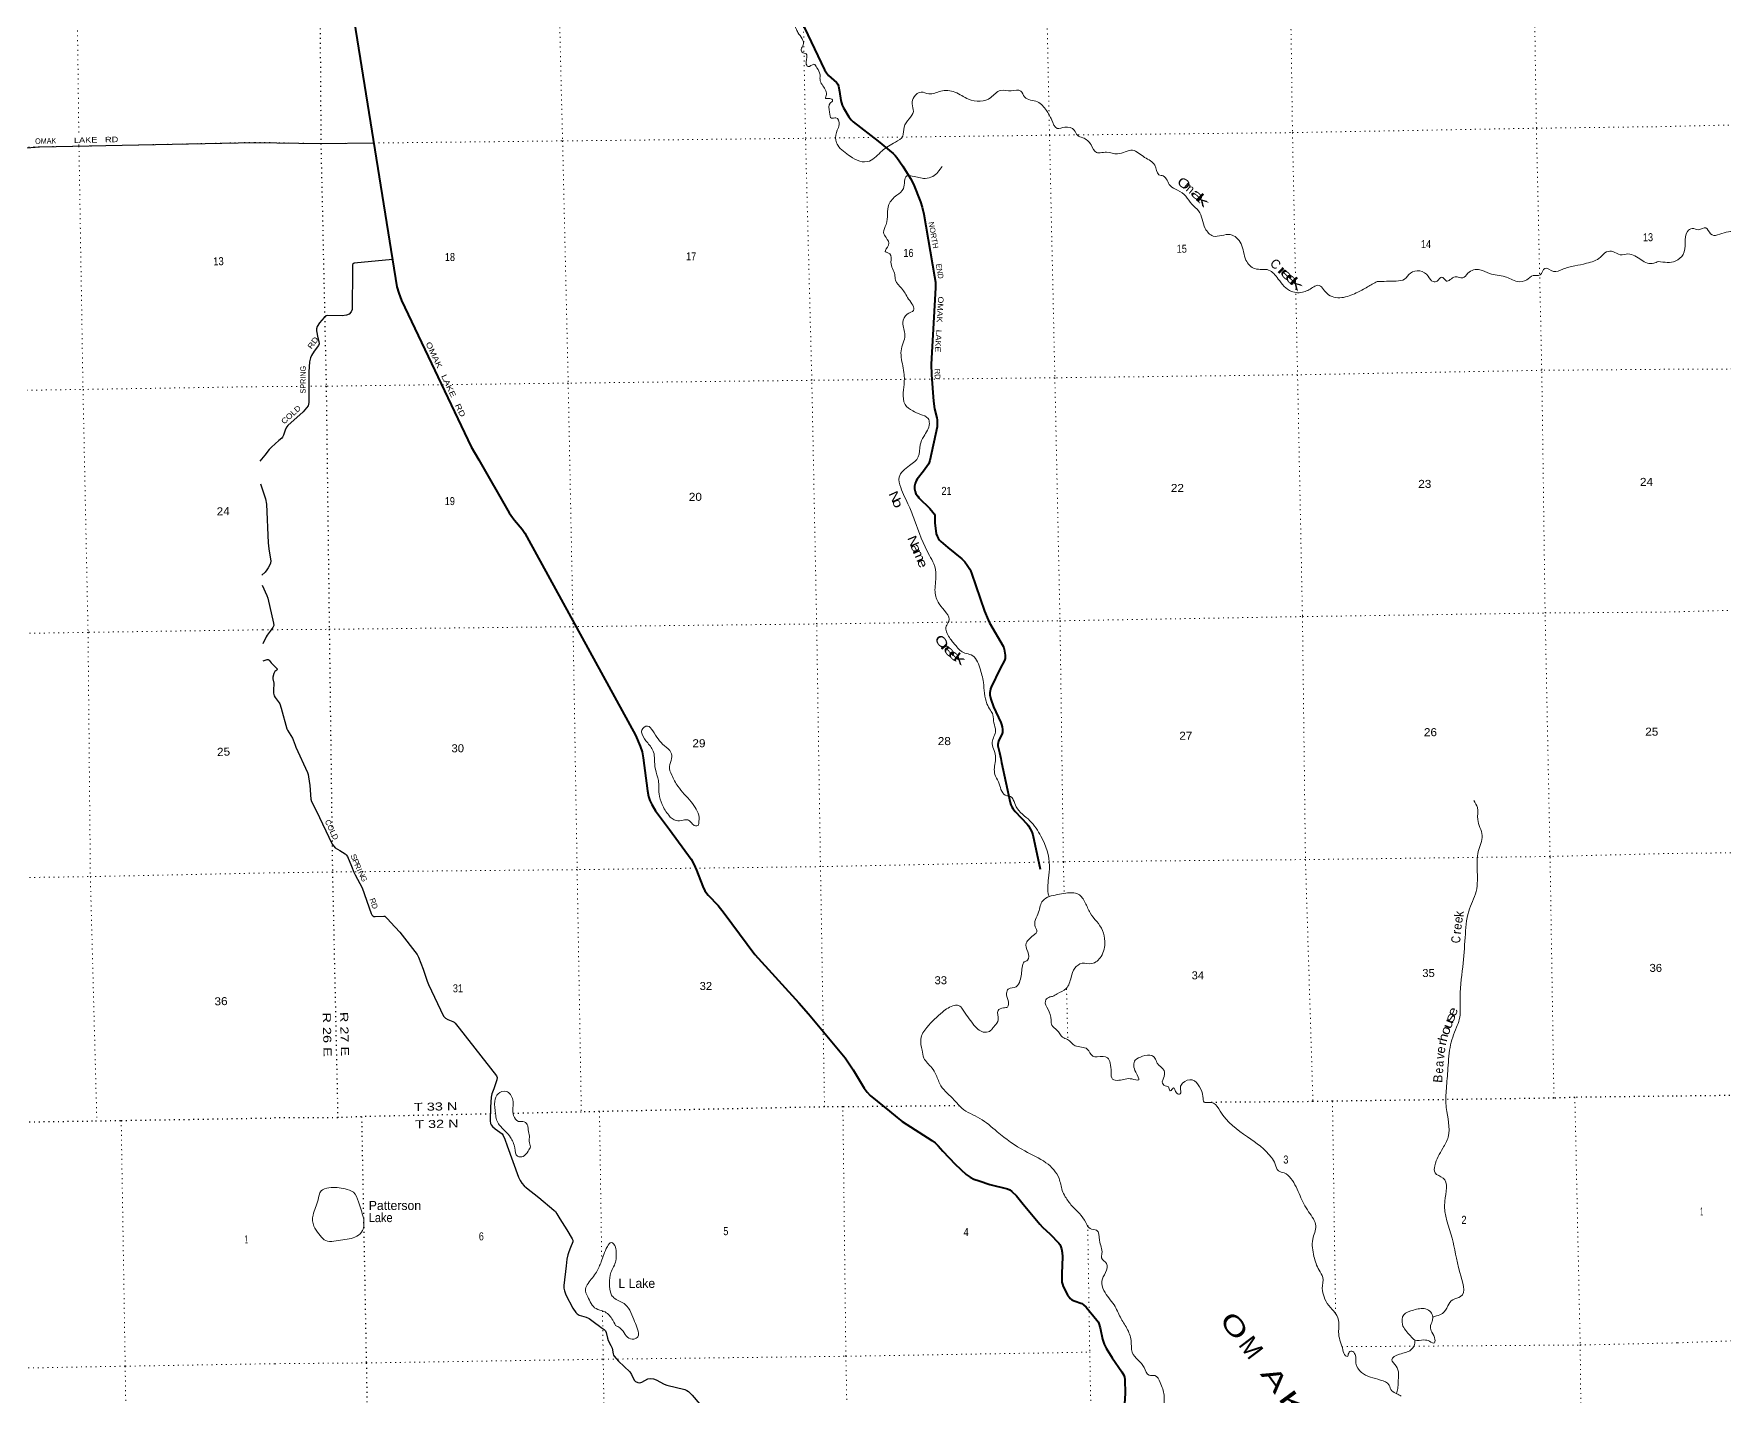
# Model space of a CAD drawing. Header units: feet. Extents: x 244583 to 493183, y 184934 to 372822.
# Drawn here: x 362837 to 399801, y 294456 to 324241 of the extents above; entities that cross this region are included whole.
import ezdxf
from ezdxf.enums import TextEntityAlignment as Align

# ---------------------------------------------------------------- set-up
doc = ezdxf.new("R2010")
doc.units = ezdxf.units.FT
doc.header["$LTSCALE"] = 70
doc.linetypes.add('DOTTED', pattern=[1.5, 0.3, -1.2])
for name, color, linetype, lineweight in [('26', 7, 'Continuous', 40), ('29', 7, 'Continuous', 25), ('30', 7, 'Continuous', 25), ('39', 7, 'Continuous', 13), ('6', 7, 'DOTTED', 25), ('7', 7, 'DOTTED', 13)]:
    doc.layers.add(name, color=color, linetype=linetype, lineweight=lineweight)
doc.layers.add('27', color=7, linetype='Continuous')
doc.layers.add('41', color=7, linetype='Continuous')

msp = doc.modelspace()

# ---------------------------------------------------------------- linework, layer by layer
at = {"layer": '26'}
for points in [[(379542.53, 324680.31), (380127.66, 323453.84), (380171.59, 323388.41), (380217.81, 323331.13), (380389.46, 323177.85), (380418.71, 323140.86), (380428.57, 323120.09), (380434.16, 323094), (380453.42, 322982.22), (380483.17, 322785.05), (380515.16, 322680.35), (380539.37, 322624.45), (380561.43, 322583.2), (380662.27, 322423.21), (380712.94, 322357.17), (380751.66, 322315.13), (381300.43, 321897.03), (381630.62, 321625.57), (381675.31, 321580.98), (381710.69, 321538.12), (381841.97, 321350.73), (382010.85, 321080.73), (382071.02, 320956.75), (382224.83, 320569.56), (382263.76, 320448.07), (382301.11, 320294.91), (382535.04, 318933.64), (382551.47, 318812.06), (382556.08, 318687.73), (382462.07, 317018.07), (382470.74, 316781.91), (382508.96, 316213.2), (382534, 316040.14), (382583.83, 315845.56), (382590.59, 315804.64), (382594.31, 315746.88), (382594.31, 315698.43), (382589.3, 315651.75), (382431.37, 314913.96), (382418.33, 314867.38), (382400.7, 314834.1), (382290.21, 314677.4), (382155.96, 314505.87), (382131.56, 314464.9), (382112.93, 314410.86), (382098.04, 314351.23), (382095.53, 314289.97), (382107.35, 314235.71), (382127.83, 314183.53), (382165.07, 314129.5), (382193.76, 314094.75), (382432.06, 313865.12), (382497.48, 313786.65), (382523.55, 313747.52), (382536.59, 313713.98), (382543.72, 313551.07), (382570.69, 313309.37), (382589.66, 313255.61), (382612, 313214.61), (382641.8, 313173.62), (382670.09, 313144.49), (382821.05, 313009.37), (383128.34, 312763.52), (383193.94, 312696.61), (383245.07, 312627.42), (383301.95, 312540.09), (383321.5, 312504.7), (383340.78, 312450.32), (383628.32, 311617.94), (383703.25, 311429.55), (383736.32, 311362.38), (384034.9, 310853.61), (384050.55, 310818.38), (384057.07, 310786.7), (384080.34, 310659.99), (384080.34, 310617.14), (384074.76, 310583.99), (384062.65, 310538.88), (383972.14, 310362.85), (383772.15, 309955.66), (383759.11, 309920.25), (383748.13, 309871.53), (383744.21, 309840.13), (383746.08, 309786.09), (383765.11, 309698.24), (383820.25, 309530.09), (383985.36, 309184.24), (383992.35, 309163.74), (383999.33, 309143.24), (384010.08, 309088.94), (384019.82, 309029.57), (384019.82, 308984.85), (384017.49, 308962.5), (384011.91, 308941.07), (383934.16, 308774.3), (383923.91, 308742.62), (383916.05, 308706.4), (383916.46, 308675.54), (383955.42, 308525.67), (383981.11, 308396.3)], [(369842.11, 324517.11), (370774.95, 318712.05), (370815.9, 318571.66), (370878.1, 318413.92), (372399.63, 315212.18), (372566.9, 314928), (373232.5, 313770.97), (373305.65, 313663.61), (373348, 313606.55), (373512.71, 313413.22), (373573.8, 313324.48), (373660.88, 313162.85), (375996.22, 308909.33), (376095.82, 308665.65), (376138.04, 308546.87), (376165.38, 308415.06), (376254.42, 307688.16), (376281.43, 307570.48), (376303.77, 307499.67), (376311.22, 307477.31), (376348.46, 307395.32), (376433.95, 307254.81), (376737.68, 306842.81)], [(383981.11, 308396.3), (383997.71, 308312.69), (384185.8, 307433.03), (384202.79, 307382.37), (384225.13, 307341.38), (384247.48, 307304.11), (384300.15, 307238.27), (384557.93, 306960.7), (384585.48, 306923.99), (384626.45, 306860.63), (384659.97, 306797.28), (384685.51, 306725.91), (384843.71, 305976.73)], [(376737.68, 306842.81), (377211.57, 306199.98), (377270.25, 306090.98), (377325.27, 305956.7), (377468.46, 305597.07), (377512.33, 305505.89), (377582.63, 305408.37), (377802.63, 305184.29), (377930.39, 305014.15), (378604.99, 304109.95), (379568.08, 303054.34), (379774.38, 302815.72), (380581.61, 301854.67), (380754.4, 301588.84), (380991.44, 301189.45), (381059.81, 301100.94), (381122.89, 301031.54), (381551.86, 300688.13), (381719.02, 300545.66), (381822.33, 300461.44), (382476.92, 300046.28), (382545.11, 299993.04), (382611, 299930.75), (382713.38, 299815.97), (382987.57, 299528.78), (383227.39, 299300.94), (383310.04, 299244.97), (383394.98, 299204.05), (383505.91, 299161.64), (383739.82, 299087.48), (384125.54, 298991.36), (384178.97, 298969.27), (384227.39, 298932), (384323.4, 298837.37), (384469.63, 298655.64), (384832.74, 298217.41), (384894.05, 298151.26), (385064.71, 297997.71), (385253.7, 297801.03), (385274.86, 297771.13), (385289.76, 297741.32), (385310.24, 297676.1), (385323.28, 297595.98), (385328.65, 297502.09), (385314.61, 297142.03), (385314.89, 296999.71), (385320.48, 296951.26), (385329.28, 296908.06), (385346.55, 296856.23), (385442.75, 296672.86), (385481.56, 296613.99), (385500.18, 296591.63), (385538.59, 296562.44), (385583.98, 296543.18), (385751.58, 296485.42), (385777.65, 296470.51), (385794.41, 296455.61), (385847.52, 296401.51), (386085.34, 296117.31), (386110.04, 296082.94), (386126.8, 296045.67), (386154.52, 295951.57), (386207.96, 295700.52), (386242.25, 295594.74), (386284.04, 295504.67), (386421, 295294.39), (386631.13, 294991.22), (386671.49, 294914.61), (386684.52, 294875.48), (386694.38, 294821.27), (386700.91, 294518.37), (386653.78, 293714.62)]]:
    msp.add_lwpolyline(points, dxfattribs=at)
at = {"layer": '29'}
msp.add_line((362958.26, 321768.41), (367667.87, 321867.55), dxfattribs=at)
for points in [[(361107.8, 321168.38), (361217.43, 321237.91), (361327.96, 321304.27), (361467.97, 321378.01), (361596.93, 321425.94), (362035.38, 321562.35), (362263.82, 321647.15), (362459.09, 321706.14), (362569.63, 321728.26), (362680.16, 321746.7), (362958.26, 321768.41)], [(367667.87, 321867.55), (369115.06, 321840.77), (370272.11, 321854.17)], [(370679.58, 319305.56), (369840.41, 319226.95), (369806.95, 319195.6), (369805.37, 319087.05), (369795.46, 318214.68), (369778.44, 318163.66), (369731.75, 318114.66), (369673.88, 318087.57), (369582.61, 318075.76), (369269.41, 318080.5), (369231.91, 318073.31), (369184.39, 318040.02), (369083.03, 317919.84), (369037.07, 317845.05), (369018.06, 317787.98), (369020.04, 317745.13), (369049.75, 317594.21), (369070.33, 317512.16), (369075.09, 317464.61), (369059.42, 317426.8), (368969.68, 317302.11), (368908.75, 317207.81), (368889.74, 317160.26), (368868.86, 317068.2), (368854.78, 316847.89), (368851.73, 316180.63), (368833.48, 316110.6), (368727.65, 315979.58), (368395.5, 315680.12), (368371.74, 315648.02), (368343.37, 315595.46), (368298.15, 315463.45), (368276.69, 315424.51), (368260.06, 315399.55), (368198.24, 315346.66), (368034.32, 315205.76), (367982.05, 315154.64), (367886.1, 315026.36), (367782.92, 314898.08)], [(367791.07, 314404.13), (367903.63, 314072.77), (367922.46, 313960.96), (367964.83, 313113.71), (367978.23, 312978.67), (368016.72, 312755.22), (368020.08, 312718.65), (368010.57, 312671.1), (367996.31, 312630.67), (367963.93, 312568.57), (367934.53, 312523.68), (367894.15, 312470.47), (367824.09, 312404.06)], [(367827.67, 312187.26), (367931.31, 311960.3), (367953.55, 311899.52), (368076.43, 311357.09), (368084.25, 311308.65), (368081.87, 311289.63), (368067.25, 311260.02), (368003.36, 311180.18), (367939.5, 311096.31), (367915.54, 311056.61), (367848.84, 310904.42)], [(367855.93, 310533.61), (367920.29, 310557.29), (367938.12, 310560.27), (367960.75, 310559.63), (367972.58, 310555.52), (367984.45, 310545.4), (368030.1, 310490.15), (368143.65, 310374.21), (368155.54, 310359.35), (368158.74, 310346.98), (368157.92, 310341.52), (368148.41, 310329.03), (368110.4, 310297.53), (368098.73, 310283.37), (368085.45, 310254.73), (368066.44, 310176.27), (368065.75, 310139.46), (368086.64, 310041.33), (368087.13, 310014.64), (368075.97, 309913.5), (368075.94, 309866.57), (368080.83, 309826.77), (368094.95, 309767.89), (368114.09, 309728.41), (368206.08, 309614.9), (368217.33, 309594.92), (368245.57, 309498.48), (368371.79, 309049.23), (368387.53, 309016.35), (368492.2, 308844.5), (368508.42, 308809.08), (368552.1, 308686.21)], [(368552.1, 308686.21), (368568.87, 308641.9), (368820.58, 308090.98), (368836.35, 308046.42), (368845.85, 307998.87), (368875.82, 307805.23), (368895.75, 307507.87), (368907.37, 307460.52), (369008.26, 307260.35), (369359.11, 306523.49), (369395.51, 306477.55), (369430.4, 306445.02), (369529.7, 306388.99), (369647.61, 306312.27), (369670.4, 306290.47), (369694.16, 306252.42), (369782.07, 306046.74), (369836.73, 305915.97), (369864.07, 305855.64), (370018.28, 305573.6), (370212.17, 305007.68), (370225.92, 304981.55), (370252.56, 304955.37), (370269.2, 304945.86), (370301.03, 304944.47), (370490.88, 304951.76), (370511.57, 304948.24), (370528.2, 304936.35), (370577.53, 304882.53)], [(370577.53, 304882.53), (370637.62, 304816.98), (370841.71, 304600.4), (371220.09, 304114.23), (371250.56, 304057.77), (371350.42, 303793.43), (371438.28, 303532.29), (371470.79, 303456.29), (371798.6, 302763.33), (371837.48, 302722.68), (371892.23, 302690.23), (372003.75, 302647.72), (372029.96, 302629.94), (372053.72, 302608.55), (372138.47, 302502.64), (372954.5, 301458.64), (372966.18, 301420.86), (372961.4, 301369.93), (372894.58, 301172.94), (372852.13, 301068.96), (372837.68, 300994.3), (372825.6, 300776.04), (372814.11, 300479.27), (372826.95, 300420.72), (372840.24, 300391.3), (372868.76, 300355.63), (372929.12, 300299.31), (373075.63, 300188.76), (373101.63, 300157.1), (373139.35, 300074.76), (373191.23, 299930.28), (373434.13, 299241.93), (373469.94, 299171.52), (373510.33, 299114.45), (373560.24, 299057.39), (373610.08, 299010.73), (373878.73, 298803.33), (374208.66, 298526.32), (374242.21, 298492.67), (374277.85, 298443.93), (374337.78, 298332.68), (374495.64, 298091.08), (374610.51, 297897.05), (374622.4, 297864.95), (374621.33, 297832.79), (374572.01, 297706.77), (374534.48, 297612.91), (374512.9, 297548.27), (374494.08, 297450.04), (374476.8, 297307.4), (374429.93, 296874.62), (374429.93, 296817.56), (374441.6, 296757.63), (374470.32, 296670.14), (374627.04, 296377.2), (374688.93, 296288.51), (374719.82, 296255.22), (374763.8, 296230.13), (374914.67, 296187.47), (374982.73, 296153.11), (375094.64, 296070.23), (375206.56, 295985.33), (375247.31, 295957.94)], [(375247.31, 295957.94), (375309.12, 295916.4), (375338.86, 295882.6), (375354.27, 295849.83), (375380.78, 295723.82), (375397.04, 295677.44), (375457.03, 295565.62), (375482.58, 295508.62), (375509.31, 295378.75), (375515.85, 295356.44), (375530.11, 295330.29), (375623.94, 295221.21), (375872.63, 294989.24), (375910.3, 294932.02), (375965.31, 294803.06), (375993.47, 294775.09), (376043.37, 294753.69), (376086.14, 294748.93), (376133.42, 294759.5), (376264.35, 294834.53), (376316.49, 294841.37), (376387.91, 294832.16), (376444.06, 294811.25), (376620.78, 294716.84), (376677.5, 294696.12), (377070.35, 294601.89), (377117.41, 294583.68), (377153.05, 294557.53), (377231.12, 294479.46), (377400.66, 294284.5)]]:
    msp.add_lwpolyline(points, dxfattribs=at)
at = {"layer": '39'}
for points in [[(379350.91, 324677.03), (379457.09, 324461.58), (379507.76, 324353.44), (379545.78, 324271.32), (379641.59, 324127.68), (379664.39, 324000.8), (379618.1, 323896.83), (379639.48, 323838.64), (379725.05, 323799.89), (379737.47, 323686.95), (379725.19, 323597.79), (379767.08, 323523.83), (379895.2, 323574.83), (379963.4, 323497.35), (380029.07, 323347.05), (380029.13, 323246.01), (380144.77, 323021.91), (380169.17, 322915.28), (380148.73, 322830), (380243.63, 322827.81), (380305.07, 322784.54), (380251.77, 322726.92), (380237.66, 322530.61), (380278.82, 322393.98), (380377.47, 322406.01), (380447.13, 322257.82), (380407.27, 322135.78), (380375.54, 321912.86), (380418.14, 321804.55), (380691.51, 321565.35), (380897.61, 321456.19), (381109.44, 321460.32), (381387.43, 321681.99), (381680.11, 321875.65), (381836.95, 322001.99), (381867.12, 322202.65), (381980.42, 322384.73), (382070.01, 322542.09), (382046.29, 322713.41), (382089.57, 322865.83), (382240.89, 322965.79), (382409.18, 322928.65), (382668.34, 322986.25), (382979.58, 322966.05), (383277.46, 322810.18), (383763.13, 322845.92), (383866.16, 322938.88), (383975.87, 323001.65), (384210.14, 322994.09), (384418.11, 322990.06), (384501.52, 322860.33), (384786.3, 322752.71), (384979.86, 322566.51), (385095.2, 322356.56), (385216.05, 322172.98), (385380.98, 322200.45), (385588.26, 322131.74), (385657.09, 322023.95), (385775.27, 321969.67), (385956.1, 321813.54), (386078.64, 321646.16), (386153.45, 321639.54), (386296.48, 321652.43), (386537.39, 321616.71), (386864.78, 321693.83), (387128.33, 321539.31), (387349.84, 321367.81), (387440.89, 321161.43), (387534.31, 321132.93), (387683.95, 320923.65), (387849.53, 320821.79), (388027.85, 320689.86), (388156.52, 320518.57), (388308.98, 320367.95), (388454.09, 319986.79), (388625.04, 319820.36), (389001.81, 319851.96), (389238.07, 319650.43), (389344.35, 319292.77), (389539.92, 319106.61), (389839.26, 319076.07), (390049.17, 318880.09), (390337.33, 318608.84), (390612.03, 318598.03), (390829.73, 318709.38), (390917.83, 318743.44), (391113.2, 318567.38), (391438.08, 318472.67), (391754.84, 318575.85), (392002.37, 318708), (392209.77, 318829.26)], [(382698.21, 321343.78), (382492.9, 321121.51), (382330.28, 321079.94), (382046.67, 321131), (381925.53, 321132.67), (381854.5, 320858.46), (381706.19, 320710.05), (381536.78, 320508.7), (381504.76, 320299.91), (381477.11, 320075.04), (381418.24, 319896.05), (381472.94, 319787.98), (381528.9, 319619.31), (381457.09, 319480.49), (381554.97, 319431.87), (381580.96, 319248.47), (381663.25, 318977.24), (381681.93, 318854.33), (381810.69, 318678.99), (381966.96, 318441.54), (382074.98, 318195.07), (381935.47, 318109.49), (381842.34, 317927.81), (381884.32, 317653.77), (381802.56, 317312.65), (381812.62, 317118.84), (381872.79, 316746.13), (381871.13, 316630.9), (381849.78, 316394.03), (381889.37, 316138.14), (382057.81, 315995.91), (382224.87, 315920.35), (382392.22, 315830.65), (382420.74, 315720.05), (382297.37, 315438.75), (382218.45, 315253.31), (382177.43, 314991.8), (381987.59, 314802.17), (381760.71, 314549.16), (381793.63, 314323.46), (381973.53, 313918.73), (382096.97, 313609.9), (382421.7, 312838.16), (382520.39, 312652.14), (382563.94, 312400.36), (382545.09, 312042.28), (382633.23, 311781.28), (382843.07, 311393.3), (382788.7, 311289.17), (382860.41, 311041.99), (383003.41, 310860.87), (383194.41, 310700.89), (383334.45, 310663.2), (383523.96, 310379.92), (383601.16, 310062.11), (383679.31, 309593.16), (383757.08, 309450.78), (383807.54, 309352.73), (383831.3, 309179.39), (383867.17, 309006.29), (383795.55, 308751.18), (383866.36, 308458.59), (383840.34, 308154.94), (383865.45, 308013.96), (383949.73, 307841.8), (384003.51, 307681.17), (384116.55, 307582.32), (384195.57, 307567.7), (384255.62, 307494.09), (384321.33, 307341.78), (384618.22, 307038.36), (384861.4, 306697.52), (385046.35, 306048.35), (385025.59, 305783.2), (385009.58, 305580.79), (385016.24, 305453.59), (385041.91, 305383.36)], [(398359.72, 319264.3), (398740.73, 319275.38), (398904.59, 319418.98), (398948.5, 319672.63), (398996.55, 319922.34), (399101.92, 319985.65), (399241.92, 319958.95), (399398.4, 319997.31), (399502.73, 319866.66), (399847.01, 319903.78), (400188.92, 319876.2), (400476.9, 319748.25), (400581.1, 319700.42), (400696.57, 319919.54), (400783.15, 320006.62), (400968.96, 320082.09), (401047.53, 319932.6), (401155.91, 319957.61), (401396.78, 319933.49), (401802.24, 319869.16), (401958.79, 319826.72), (402098.23, 319743.43), (402254.37, 319717.14), (402406.2, 319545.29), (402530.11, 319516.15), (402592.18, 319535.93), (402657.74, 319499.23), (402801.6, 319557.47), (402935.78, 319599.3), (403186.52, 319662.3), (403459.11, 319661.22), (403704.68, 319689.75), (403841.3, 319715.48)], [(392209.77, 318829.26), (392631.46, 318835.47), (392810.27, 318875.33), (392938.69, 319009.2), (393143.6, 319055.64), (393327.59, 318942.01), (393437.01, 318822.89), (393525.57, 318834.72), (393628.73, 318921.61), (393673.74, 318892.17), (393725.34, 318836.59), (393917.23, 318927.24), (394083.2, 318904.2), (394196.15, 319005.43), (394458.94, 319083.31), (394668.57, 318998.48), (395009.05, 318930.34), (395277.61, 318826.45), (395482.76, 318860.76), (395624.08, 318956.48), (395775.19, 318969.54), (395879.19, 319113.03), (396068.23, 319048.01), (396271.08, 319096.43), (396532.02, 319166.19), (396793.2, 319223.82), (397095.21, 319357.04), (397230.02, 319474.86), (397369.18, 319479.6), (397525.99, 319411.92), (397697.22, 319427.39), (397988.47, 319299.68), (398123.13, 319229.55), (398260.44, 319226.17), (398359.72, 319264.3)], [(377370.66, 306937.43), (377383.26, 307109.46), (377210.74, 307449.66), (376923.18, 307789.64), (376786.96, 308033.54), (376734.58, 308224.51), (376783.49, 308397.25), (376770.69, 308528.36), (376626.38, 308675.1), (376371.35, 309003.58), (376258.22, 309106.47), (376132.96, 309015.1), (376136.73, 308930.29), (376261.82, 308736.7), (376391.15, 308533.08), (376408.4, 308381.85), (376429.05, 308163.98), (376494.74, 307914.66), (376508.78, 307625.94), (376580.19, 307392.9), (376720.28, 307157.15), (376884.18, 307039.09), (377037.38, 307048.14), (377136.11, 307056.13), (377209.91, 307000.98), (377279.88, 306935.66), (377336.62, 306924.64), (377370.66, 306937.43)], [(394325.11, 307478.28), (394404.99, 307324.22), (394410.37, 307063.62), (394508.37, 306715.9), (394424.8, 306364.65), (394400.44, 305980.19), (394376.19, 305492.66), (394215.65, 305057.04), (394136.58, 304487.6), (394083.27, 303843.89), (394026.11, 303092.99), (394008.14, 302692.49), (393947.08, 302521.54), (393806.8, 302082.27), (393756.95, 301563.93), (393721.49, 301130.75), (393725, 300765.02), (393764.53, 300121.1), (393648.49, 299876.32), (393472.74, 299492.95), (393477.89, 299341.48), (393653.85, 299225.67), (393692.56, 298719.16), (393850.5, 297911.83), (394019.34, 297163.32), (394036.32, 296634.15), (393866.21, 296564.14), (393758.01, 296428.65), (393642.31, 296264.71), (393512.18, 296213.67), (393428.65, 296187.62)], [(385044.17, 305383.8), (384900.59, 305287.64), (384808.84, 305039.29), (384736.83, 304714.53), (384773.3, 304610.15), (384718.06, 304548.44), (384606.96, 304455.33), (384538.26, 304361.03), (384572.4, 304173.74), (384566.15, 303987.69), (384496.29, 303949.95), (384448.27, 303831.8), (384401.91, 303535.83), (384317.74, 303408.89), (384147.26, 303357.06), (384108.75, 303267.39), (384140.24, 303110.37), (384129.12, 302964.64), (384040.73, 302944.73), (383922.87, 302885.84), (383926.95, 302687.86), (383847.03, 302550.9), (383797.8, 302491.33), (383706.46, 302418.82), (383564.95, 302430.2), (383375.92, 302592.24), (383147.24, 302915.17), (383058.7, 303000.35), (382967.87, 303000.6), (382708.52, 302854.07), (382368.27, 302520.04), (382232.31, 302262.74), (382261.56, 302018.78), (382301.38, 301849.79), (382473.29, 301636.9), (382569.43, 301477.1), (382673.16, 301242.66), (382966.19, 300931.09), (383127.26, 300754.36), (383523.45, 300529.68), (383902.85, 300237.97), (384508.94, 299817.3), (384970.35, 299561.55), (385255.98, 299217.5), (385327.97, 298956.17), (385393.43, 298815.98), (385536.73, 298620.72), (385843.02, 298252.81), (385934.59, 298119.19), (386076.56, 298085.59), (386139.61, 297866.53), (386194.08, 297574.55), (386187.93, 297481.47), (386295.5, 297354.22), (386273.24, 297161.79), (386192.34, 296974.29), (386239, 296767.04), (386461.5, 296450.04), (386598.22, 296181.9), (386740.5, 295938.11), (386830.65, 295677.14), (386858.22, 295416.98), (386982.86, 295245.6), (387119.47, 295080.53), (387223.81, 294914.82), (387351.16, 294905.18), (387467.26, 294755.87), (387553.76, 294476.64), (387557.34, 294302.91), (387578.42, 294161.85), (387724.15, 293946.43), (387844.64, 293878.04), (387929.67, 293669.52), (388067.63, 293243.76), (388245.74, 292925.9), (388519.77, 292850.41), (388605.42, 292807.62), (388722.24, 292623.96), (388835.99, 292490.78), (388899.22, 292360.65), (389087.15, 292154.13), (389487.35, 291832.52), (389955.23, 291263.64), (390176.72, 290995.13), (390258.24, 290859.29), (390219.42, 290686.75), (390213.82, 290371.37), (390384.85, 289907.86), (390478.25, 289685.36), (390718.57, 289384.88), (390913.46, 289134.03)], [(385041.91, 305383.36), (385403.76, 305453.07), (385676.66, 305432.12), (385827.86, 305245.1), (385937.35, 305024.92), (386207.75, 304636.11), (386257.06, 304398.59), (386175.05, 304069.6), (385974.41, 303914.11), (385758.33, 303920), (385601.04, 303815.88), (385520.43, 303614.23), (385412.5, 303367.59), (385217.08, 303252.63), (385115.28, 303198.1), (385030.96, 303176.24), (384957.98, 303093.98), (385016.21, 302913.23), (385083.59, 302680.11), (385098.07, 302565.19), (385211.24, 302460.29), (385333.56, 302303.02), (385441.53, 302254.6), (385607.82, 302118.4), (385873.74, 302044.76), (385993.92, 301893.51), (386093.15, 301877.26), (386317.67, 301853.35), (386372.54, 301737.2), (386396.68, 301545.68), (386426.2, 301386.6), (386561.91, 301362.97), (386849.91, 301392.84), (386997.69, 301371.47), (386933.7, 301537.96), (386924.2, 301802.53), (387081.91, 301886.44), (387287.45, 301902.57), (387353.13, 301849.29), (387403.88, 301737.1), (387552.52, 301576.3), (387541.9, 301406.34), (387513.26, 301326.96), (387575.58, 301241.27), (387634.34, 301230.29), (387672.2, 301156.25), (387688.79, 301134.35), (387758.11, 301198.35), (387829.17, 301080.5), (387908.14, 301067.89), (387911.4, 301203.36), (387957.86, 301299.25), (388170.33, 301370.09), (388328.89, 301217.57), (388403.88, 301006.83), (388428.61, 300884.03), (388509.44, 300879.54), (388636.95, 300861.82), (388779.79, 300688.78), (389376.74, 300124.44), (389900.61, 299677.92), (389984.44, 299527.98), (390054.06, 299381.81), (390180.1, 299337.79), (390327.9, 299217.39), (390525.51, 298835.24), (390714.34, 298487.27), (390872.11, 298177.1), (390803.38, 297888.78), (390831.32, 297513.42), (390942.52, 297210.42), (391026.47, 297054.42), (391013.28, 296813.67), (391051.45, 296626.46), (391152.25, 296436.44), (391303.07, 296267.59), (391371.8, 296066.84), (391371.09, 295808.14), (391464.93, 295466.4), (391521.98, 295342.22), (391556.61, 295326.72), (391589.45, 295398.1), (391655.11, 295443.84), (391733.44, 295364.53), (391749.47, 295174.87), (391868.59, 294977.12), (392287.81, 294809.47), (392471.76, 294697.86), (392532.81, 294575.77), (392641.11, 294511.19), (392735.09, 294456.44)], [(372935.48, 300632.38), (372919.68, 300908.95), (372989.05, 301067.94), (373165.59, 301119.88), (373310.65, 300936.78), (373327.91, 300589.51), (373437.46, 300464.33), (373562.83, 300452.63), (373639.23, 300369.23), (373647.16, 300278.45), (373676.27, 300139.57), (373668.47, 300028.26), (373695.14, 299909.54), (373646.62, 299815.63), (373536.02, 299698.28), (373416.83, 299704.04), (373352.59, 299882.65), (373261, 300115.3), (373153.34, 300246.58), (373015.17, 300389.4), (372956.47, 300495.37), (372935.48, 300632.38)], [(370047.83, 298359.05), (369935.75, 298704.47), (369824.45, 298914.51), (369643.27, 298989.79), (369291.65, 299011.23), (369119.48, 298943.2), (369054.89, 298747.92), (368942.65, 298416.32), (368961.82, 298172.15), (369072.29, 298002.52), (369185.92, 297875.4), (369543.35, 297866.2), (369900.79, 297954.01), (370023.41, 298075.64), (370047.83, 298359.05)], [(375559.94, 296002.99), (375480.19, 296150.99), (375301.29, 296311.2), (375132.55, 296370.55), (374949.55, 296631.73), (374899.69, 296798.5), (374957.71, 296920.89), (375140.24, 297171.01), (375244.6, 297395.35), (375379.03, 297727.39), (375459.95, 297815.87), (375558.95, 297712.71), (375569.73, 297581.56), (375565.04, 297417.77), (375457.36, 297159.01), (375423.74, 296929.98), (375471.53, 296668.19), (375541.75, 296590.74), (375770.42, 296463.83), (375893.16, 296286.36), (375976.01, 296085.88), (376039.91, 295923.43), (376043.37, 295755.75), (375957.66, 295703.56), (375817.54, 295745.29), (375724.04, 295874.83), (375653.91, 295948.23), (375559.94, 296002.99)], [(393428.65, 296187.62), (393385.38, 296294.06), (393270.91, 296364.58), (393009.05, 296339.27), (392793.25, 296234.01), (392765.27, 296025.3), (392937.89, 295778.07), (393034.71, 295682.95), (393236.5, 295684.86), (393358.17, 295656.92), (393465.85, 295622.64), (393476.49, 295693.59), (393410.57, 295856), (393375.83, 295974.56), (393415.74, 296094.58), (393427.94, 296187.78)], [(393040.89, 295678.6), (393023.09, 295561.46), (392952.34, 295469.14), (392700.01, 295373.27), (392533.01, 295250.78), (392626.63, 295115.18), (392670.32, 294758.32), (392662.99, 294624.79), (392635.82, 294513.63)]]:
    msp.add_spline(points, degree=3, dxfattribs=at)
at = {"layer": '6'}
for points in [[(369097.2, 324465.67), (369115.06, 321840.77), (369230.57, 316537.96), (369297.92, 311222.09), (369367.08, 305916.35), (369484.02, 300544.86)], [(429353.9, 301411.13), (428370.45, 301408.7), (428003.09, 301405.32), (423027.83, 301350.25), (422658.55, 301342.78), (417718.32, 301260.33), (417336.78, 301258.61), (412418.43, 301188.83), (412041.03, 301183.18), (407077.98, 301124.38), (406720.81, 301117.23), (401874.51, 301071.53), (401394.69, 301045.06), (398686.05, 301015.72)], [(398686.05, 301015.72), (396535.86, 300989.6), (396078.06, 300972.59), (391237.63, 300904.46), (390807.91, 300896.08), (388506.9, 300878.66)], [(354938.83, 300340.3), (358857.02, 300401.14), (359377.54, 300407.72), (364189.15, 300474.59), (364747.93, 300484.27), (368019.97, 300538.11)], [(372936.66, 300629.26), (370004.27, 300567.13), (369484.02, 300544.86), (368019.97, 300538.11)], [(370004.27, 300567.13), (370107.33, 295183.24), (370202.51, 289888.12), (370298.44, 284556.63), (370400.5, 279221.23), (370407.17, 278545.49)], [(383079.32, 300805.56), (380529.21, 300780.49), (380127.56, 300780.74), (375207.1, 300678.71), (374809.7, 300668.94), (373316.73, 300637.31)]]:
    msp.add_lwpolyline(points, dxfattribs=at)
at = {"layer": '7'}
for p, q in [((363791.97, 324417.44), (363821.77, 322031.27)), ((368593.59, 316533.41), (367756.02, 316527.42)), ((385420.16, 303359.83), (385447.66, 302250.53)), ((391235.53, 300904.43), (391303.23, 296267.14)), ((375207.1, 300678.71), (375256.04, 297426.83))]:
    msp.add_line(p, q, dxfattribs=at)
for points in [[(396078.06, 300972.59), (395993.23, 306255.79), (395885.36, 311578.96), (395811.92, 316896.73), (395694.84, 322177.28), (395650.04, 324960.66)], [(374333.47, 324592.13), (374399.71, 321899.38), (374523.13, 316604.81), (374629.02, 311279.58), (374718.48, 305968.18), (374809.7, 300668.94)], [(380127.56, 300780.74), (380039.32, 306033.55), (379956.04, 311339.01), (379850.11, 316666.26), (379712.65, 321956.51), (379663.92, 324682.39)], [(384990.41, 324773.8), (385047.57, 322024.19), (385165.1, 316721.42), (385276.88, 311404.39), (385351.21, 306141.2), (385368.5, 305443.6)], [(390320.83, 324866.6), (390360.5, 322081.33), (390425.48, 318990.42)], [(398307.01, 322210.32), (401045.53, 322273.9), (405631.39, 322329.91)], [(367667.87, 321867.55), (369115.06, 321840.77), (374399.71, 321899.38), (379712.65, 321956.51), (385047.57, 322024.19), (390360.5, 322081.33), (395694.84, 322177.28), (398307.01, 322210.32)], [(367667.87, 321867.55), (363899.21, 321783.24), (362211.68, 321758.7)], [(363824.42, 321819.06), (363824.86, 321783.94), (363913.13, 316466.63), (364023.42, 311156), (364073.99, 305815.4), (364215.31, 300477.35)], [(390430.17, 318767.49), (390471.82, 316786.52), (390578.93, 311499.71), (390644.18, 306187.84), (390807.91, 300896.08)], [(429045.01, 317449.64), (427675.54, 317426.78), (422353.93, 317336.54), (417003.15, 317203.14), (411689.66, 317111.1), (406359.5, 317038.83), (401125.48, 316918.52), (398401.87, 316905.9)], [(398401.87, 316905.9), (395812.17, 316884.61), (390471.82, 316786.52), (385165.1, 316721.42), (379850.11, 316666.26), (374523.13, 316604.81), (369230.57, 316537.96), (368837.74, 316535.15)], [(346882.6, 316176.03), (347934.16, 316200.29), (353263.61, 316297.92), (358587.17, 316389.32), (363913.13, 316466.63), (367756.02, 316527.42)], [(398496.8, 311597.81), (401210.27, 311671.81), (406491.64, 311773.68), (411837.01, 311803.91), (417123.39, 311929.6), (422451.47, 312003.84), (427784.04, 312138.8), (429147.37, 312134.47)], [(367843.77, 311211.58), (369297.92, 311222.09), (374629.02, 311279.58), (379956.04, 311339.01), (385272.76, 311408.35), (390578.93, 311499.71), (395885.36, 311578.96), (398496.8, 311597.81)], [(367843.77, 311211.58), (364023.42, 311156), (358657.46, 311065.43), (353343.7, 310984.42), (347994.09, 310886.23), (342692.49, 310803.53), (342361.91, 310794.21)], [(429249.94, 306808.88), (427896.23, 306786.27), (422579.01, 306682.01), (417247.31, 306591.52), (411915.72, 306496.99), (406588.55, 306465.2), (401309.99, 306349.81), (398591.16, 306321.28)], [(398591.16, 306321.28), (395993.23, 306255.79), (390644.18, 306187.84), (385351.21, 306141.2), (380039.32, 306033.55), (374718.48, 305968.18), (369367.08, 305916.35), (367931.53, 305895.65)], [(342013.33, 305460.82), (342789.17, 305474.33), (348042.41, 305566.54), (353432.53, 305646.91), (358754.02, 305740.27), (364073.99, 305815.4), (367931.53, 305895.65)], [(396535.86, 300989.6), (396651.65, 295575.65), (396711.02, 290255.57), (396794.44, 285823.18)], [(380724.42, 288958.09), (380695.94, 289965.45), (380595.31, 295329.18), (380529.21, 300780.49)], [(364747.93, 300484.27), (364835.69, 295112.37), (364911.87, 289794.72), (364938.67, 288143.54)], [(385882.99, 298196.11), (385927.55, 295429.14), (386031.84, 290083.67), (386174.71, 284726.83), (386232.74, 279471.4), (386268.22, 278814.38)], [(375272.7, 296319.74), (375288.59, 295264.08), (375369.82, 289960.6), (375498.15, 284623.69), (375594.16, 279288.16), (375600.7, 278654.41)], [(398782.51, 295621.89), (401967.91, 295742.76), (407144.17, 295754.51), (412414.62, 295871.71), (417737.12, 295927.62), (423060.82, 295937.1), (428425.57, 296076.92), (429455.87, 296116.84)], [(368108.63, 295167.18), (370107.33, 295183.24), (375288.59, 295264.08), (380595.31, 295329.18), (385928.36, 295419.35)], [(391441.73, 295538.47), (396651.65, 295575.65), (398782.51, 295621.89)], [(368108.63, 295167.18), (364835.69, 295112.37), (359486.08, 295014.18), (355734.83, 294961.12)]]:
    msp.add_lwpolyline(points, dxfattribs=at)

# ---------------------------------------------------------------- texts
at = {"layer": '27'}
msp.add_text('NORTH', height=120, rotation=279.751, dxfattribs=at).set_placement((382402.38, 320120.6))
for s, rotation, width, p in [('END', 279.751, 0.95, (382560.92, 319205.47)), ('OMAK   LAKE', 266.777, 1.2, (382613.85, 318500.49)), ('OMAK   LAKE   RD', 295.418, 1.3, (371403.29, 317471.86)), ('RD', 272.103, 0.85, (382533.52, 316915.65))]:
    msp.add_text(s, height=120, rotation=rotation, dxfattribs=dict(at, width=width)).set_placement(p)
at = {"layer": '30'}
for s, width, p in [('OMAK', 0.95, (362866.68, 321834.08)), ('LAKE   RD', 1.25, (363716.2, 321853.35))]:
    msp.add_text(s, height=120, rotation=1.206, dxfattribs=dict(at, width=width)).set_placement(p)
for s, rotation, width, p in [('RD', 54.257, 1.2, (368990.24, 317450.52)), ('SPRING', 89.738, 0.95, (368784.12, 316678.52)), ('COLD', 42.037, 1.15, (368501.57, 315870)), ('COLD', 295.461, 1.05, (369297.41, 306815.89)), ('S', 293.142, 1.15, (369783.1, 306222.43)), ('P', 293.142, 1.2, (369828.24, 306116.83)), ('R', 292.684, 1.05, (369867.94, 306020.95)), ('N', 294.379, 1.1, (369949, 305850.27)), ('G', 295.668, 1.05, (369998.77, 305745.6))]:
    msp.add_text(s, height=120, rotation=rotation, dxfattribs=dict(at, width=width)).set_placement(p, align=Align.CENTER)
for s, rotation, p in [('I', 292.684, (369904.78, 305940.33)), ('RD', 288.912, (370215.57, 305207.83))]:
    msp.add_text(s, height=120, rotation=rotation, dxfattribs=at).set_placement(p, align=Align.CENTER)
at = {"layer": '41'}
for s, height, rotation, width, p in [('O', 200, 328.342, 1.3, (387935.58, 320886.21)), ('a', 200, 316.533, 2.05, (388220.89, 320638.99)), ('k', 200, 315.641, 2.25, (388322.96, 320535.28)), ('r', 200, 316.88, 2.2, (390080.33, 318990.15)), ('e', 200, 316.655, 1.95, (390173.86, 318904.47)), ('e', 200, 316.655, 1.95, (390279.37, 318809.02)), ('k', 200, 316.808, 2.2, (390375.35, 318707.67)), ('N', 200, 294.308, 1.25, (381574.94, 314078.81)), ('o', 200, 293.622, 1.3, (381636.67, 313940.28)), ('N', 200, 292.569, 1.2, (381977.66, 313111.86)), ('a', 200, 292.569, 1.35, (382040.82, 312959.9)), ('m', 200, 293.071, 1.15, (382110.43, 312796.43)), ('e', 200, 293.071, 1.3, (382179.88, 312630.35)), ('C', 200, 306.258, 1.5, (382605.26, 310899.64)), ('r', 200, 309.686, 2, (382703.53, 310771.63)), ('e', 200, 312.113, 1.9, (382800.21, 310675.34)), ('e', 200, 317.18, 1.95, (382912.27, 310574.13)), ('k', 200, 324.823, 1.85, (383024.58, 310498.29)), ('k', 200, 86.855, 0.95, (394103.86, 304993.18)), ('e', 200, 82.493, 0.9, (394058.85, 304712.13)), ('e', 200, 80.855, 0.95, (394079.17, 304857.98)), ('C', 200, 87.18, 0.8, (394032.75, 304434.92)), ('s', 200, 68.788, 1.45, (393902.12, 302694.44)), ('e', 200, 68.136, 1.25, (393953.15, 302828.58)), ('h', 200, 76.008, 1.15, (393752.15, 302275.29)), ('o', 200, 69.949, 1.2, (393798.6, 302419.65)), ('u', 200, 69.949, 1.35, (393852.65, 302564.32)), ('r', 200, 77.271, 1.15, (393721.89, 302160.23)), ('e', 200, 85.586, 0.8, (393656.72, 301566.81)), ('a', 200, 85.586, 0.9, (393662.78, 301717.41)), ('v', 200, 82.87, 0.95, (393679.77, 301879.96)), ('O', 400, 307.899, 1.45, (388932.63, 295871.03)), ('A', 400, 306.112, 1.6, (389811.36, 294711.8)), ('K', 400, 306.112, 1.7, (390210.45, 294164.74))]:
    msp.add_text(s, height=height, rotation=rotation, dxfattribs=dict(at, width=width)).set_placement(p, align=Align.CENTER)
for s, height, rotation, p in [('m', 200, 320.475, (388039.85, 320803.67)), ('C', 200, 317.051, (389922.54, 319135.1)), ('r', 200, 84.178, (394046.71, 304591.98)), ('e', 200, 78.346, (393696.26, 302009.29)), ('B', 200, 84.977, (393640.54, 301390.27)), ('M', 400, 307.114, (389297.51, 295400.59))]:
    msp.add_text(s, height=height, rotation=rotation, dxfattribs=at).set_placement(p, align=Align.CENTER)
for s, p in [('Patterson', (370161.91, 298526.93)), ('L Lake', (375621.23, 296824.21))]:
    msp.add_text(s, height=200, dxfattribs=at).set_placement(p)
at = {"layer": '41', "width": 0.9}
msp.add_text('Lake', height=200, dxfattribs=at).set_placement((370161.9, 298261.76))
at = {"layer": '6', "width": 1.35}
for s, rotation, p in [('R 26 E', 271.247, (369154.71, 302841.66)), ('R 27 E', 271.247, (369534.62, 302854.62)), ('T 33 N', 1.214, (371152.05, 300691.47)), ('T 32 N', 1.214, (371179.31, 300312.89))]:
    msp.add_text(s, height=175, rotation=rotation, dxfattribs=at).set_placement(p)
at = {"layer": '7'}
for s, width, p in [('13', 0.85, (398024.47, 319706.59)), ('18', 0.85, (371826.19, 319274.91)), ('17', 0.85, (377100.92, 319288.03)), ('16', 0.85, (381852.97, 319363.65)), ('15', 0.85, (387829.3, 319455.21)), ('14', 0.85, (393169.61, 319555.32)), ('20', 1.1, (377160.41, 314030.76)), ('21', 0.85, (382685.02, 314160.97)), ('22', 1.1, (387700.92, 314224.48)), ('23', 1.1, (393110.45, 314313.7)), ('24', 1.1, (397958.81, 314357.31)), ('19', 0.85, (371824.17, 313937.79)), ('26', 1.1, (393234.45, 308885.83)), ('25', 1.1, (398074.25, 308896.81)), ('30', 1.05, (371971.12, 308533.77)), ('29', 1.1, (377238.78, 308643.49)), ('28', 1.1, (382604.19, 308690.63)), ('27', 1.1, (387885.14, 308807.43)), ('36', 1.05, (398168.87, 303732.02)), ('32', 1.05, (377396.56, 303336.55)), ('33', 1.05, (382533.7, 303462.26)), ('34', 1.05, (388154.72, 303570.27)), ('35', 1.05, (393199.24, 303620.12)), ('31', 0.85, (372000.74, 303285.88)), ('3', 0.85, (390160.56, 299542.32)), ('2', 0.85, (394056.06, 298224.17)), ('1', 0.4, (399278.43, 298406.93)), ('6', 0.85, (372567.94, 297864.13)), ('5', 0.85, (377914.89, 297976.92)), ('4', 0.85, (383169.55, 297957.38))]:
    msp.add_text(s, height=175, dxfattribs=dict(at, width=width)).set_placement(p)
for s, width, p in [('13', 0.9, (366759.48, 319177.52)), ('24', 1.1, (366838.6, 313710.82)), ('25', 1.1, (366846.29, 308454.21)), ('36', 1.1, (366790.55, 303000.1)), ('1', 0.45, (367449.39, 297795.62))]:
    msp.add_text(s, height=175, rotation=1.614, dxfattribs=dict(at, width=width)).set_placement(p)

doc.saveas('drawing.dxf')
